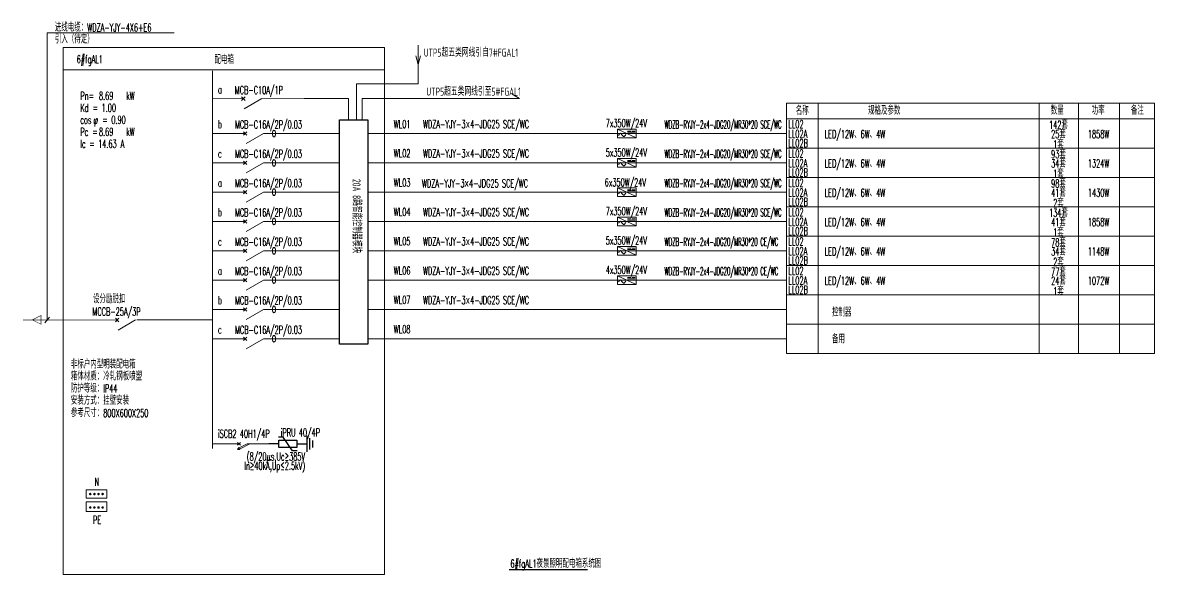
# Model space of a CAD drawing. Header units: millimetres. Extents: x -158656 to -149924, y -51573 to -51018.
# Drawn here: x -152683.2 to -152188.1, y -51258.9 to -51017.6 of the extents above; entities that cross this region are included whole.
import ezdxf
from ezdxf.enums import TextEntityAlignment as Align

# ---------------------------------------------------------------- set-up
doc = ezdxf.new("R2010")
doc.units = ezdxf.units.MM
doc.header["$MEASUREMENT"] = 0
doc.layers.get('0').update_dxf_attribs({"lineweight": 15})
doc.layers.add('0-配电系统图', color=7, linetype='Continuous', lineweight=18)
doc.layers.add('FG-说明', color=7, linetype='Continuous', lineweight=9)
for name, color, linetype in [('FG-灯具', 3, 'Continuous'), ('FG-照明文字说明', 7, 'Continuous'), ('电气', 3, 'Continuous')]:
    doc.layers.add(name, color=color, linetype=linetype)
doc.styles.add('_TEL_DIM', font='SIMPLEX', dxfattribs={"width": 0.8, "height": 3.5, "bigfont": 'HZTXT'})
doc.styles.add('XD2008', font='xd-hzs.shx', dxfattribs={"width": 0.7, "bigfont": 'xd-hztxt.shx'})

# ---------------------------------------------------------------- blocks, each defined once
blk = doc.blocks.new('0208D')
at = {"color": 3, "linetype": 'Continuous', "const_width": 0.3}
blk.add_lwpolyline([(0, -7.5), (0, 0)], dxfattribs=at)
blk.add_lwpolyline([(0, -7.5), (2.5, -2.5), (-2.5, -2.5)], close=True, dxfattribs=at)
blk = doc.blocks.new('过流保护SPD')
at = {"layer": '电气', "color": 3}
for p, q in [((435, 0), (0, 0)), ((625, 298), (424, 298)), ((435, 163), (1235, 163)), ((435, -163), (435, 163)), ((1046, -298), (625, 298)), ((1235, 163), (1235, -163)), ((1235, 0), (1671, 0)), ((1671, 347), (1671, -347)), ((1789, 251), (1789, -242)), ((1911, 152), (1911, -157)), ((1235, -163), (435, -163)), ((1246, -298), (1046, -298))]:
    blk.add_line(p, q, dxfattribs=at)

msp = doc.modelspace()

# ---------------------------------------------------------------- hatches: boundary and pattern name
at = {"layer": 'FG-说明'}
msp.add_hatch(color=256, dxfattribs=at).paths.add_polyline_path([(-152589.19, -51204.24), (-152588.2, -51204.3), (-152588.64, -51203.4)])

# ---------------------------------------------------------------- linework, layer by layer
at = {"color": 4}
msp.add_line((-152540.71, -51060.14), (-152540.71, -51050.85), dxfattribs=at)
for p, q in [((-152349.03, -51052.76), (-152349.03, -51162.28)), ((-152335.25, -51052.76), (-152335.25, -51162.28)), ((-152238.57, -51052.76), (-152238.57, -51162.28)), ((-152221.32, -51052.76), (-152221.32, -51162.28)), ((-152203.35, -51052.76), (-152203.35, -51162.28)), ((-152188.13, -51052.76), (-152188.13, -51162.28))]:
    msp.add_line(p, q)
for points in [[(-152529.65, -51044.32), (-152510.15, -51044.32), (-152510.15, -51027.47)], [(-152511.15, -51032.12), (-152510.15, -51035.9)], [(-152509.14, -51032.12), (-152510.15, -51035.9)], [(-152529.65, -51044.32), (-152537.14, -51044.32), (-152537.14, -51060.14)], [(-152529.65, -51050.85), (-152534.67, -51050.85), (-152534.67, -51060.14)], [(-152529.65, -51050.85), (-152465.86, -51050.85), (-152469.12, -51048.91)]]:
    msp.add_lwpolyline(points)
msp.add_lwpolyline([(-152560.12, -51050.85), (-152540.71, -51050.85)], dxfattribs=at)
at = {"layer": '0-配电系统图', "ltscale": 0.2}
for p, q in [((-152672.48, -51147.64), (-152672.47, -51022.06)), ((-152672.47, -51022.06), (-152616.98, -51022.06)), ((-152671.49, -51146.38), (-152673.47, -51148.9)), ((-152642.65, -51148.41), (-152641.11, -51146.86)), ((-152642.65, -51146.86), (-152641.11, -51148.41)), ((-152633.8, -51147.63), (-152641.41, -51152.16))]:
    msp.add_line(p, q, dxfattribs=at)
at = {"layer": '0-配电系统图', "ltscale": 100}
msp.add_line((-152665.5, -51038.3), (-152524.87, -51038.3), dxfattribs=at)
at = {"layer": '0-配电系统图'}
for p, q in [((-152587.49, -51050.08), (-152585.94, -51051.62)), ((-152587.49, -51051.62), (-152585.94, -51050.08)), ((-152578.64, -51050.85), (-152586.3, -51055.27)), ((-152586.63, -51065.34), (-152585.08, -51066.88)), ((-152586.63, -51066.88), (-152585.08, -51065.34)), ((-152586.63, -51065.34), (-152585.08, -51066.88)), ((-152586.63, -51066.88), (-152585.08, -51065.34)), ((-152577.78, -51066.1), (-152585.44, -51070.53)), ((-152586.63, -51078.16), (-152585.08, -51079.7)), ((-152586.63, -51079.7), (-152585.08, -51078.16)), ((-152586.63, -51078.16), (-152585.08, -51079.7)), ((-152586.63, -51079.7), (-152585.08, -51078.16)), ((-152577.78, -51078.93), (-152585.44, -51083.35)), ((-152586.63, -51090.98), (-152585.08, -51092.53)), ((-152586.63, -51092.53), (-152585.08, -51090.98)), ((-152586.63, -51090.98), (-152585.08, -51092.53)), ((-152586.63, -51092.53), (-152585.08, -51090.98)), ((-152577.78, -51091.75), (-152585.44, -51096.17)), ((-152586.63, -51103.81), (-152585.08, -51105.35)), ((-152586.63, -51105.35), (-152585.08, -51103.81)), ((-152586.63, -51103.81), (-152585.08, -51105.35)), ((-152586.63, -51105.35), (-152585.08, -51103.81)), ((-152577.78, -51104.57), (-152585.44, -51109)), ((-152586.63, -51116.63), (-152585.08, -51118.17)), ((-152586.63, -51118.17), (-152585.08, -51116.63)), ((-152586.63, -51116.63), (-152585.08, -51118.17)), ((-152586.63, -51118.17), (-152585.08, -51116.63)), ((-152577.78, -51117.4), (-152585.44, -51121.82)), ((-152586.63, -51129.45), (-152585.08, -51131)), ((-152586.63, -51131), (-152585.08, -51129.45)), ((-152586.63, -51129.45), (-152585.08, -51131)), ((-152586.63, -51131), (-152585.08, -51129.45)), ((-152577.78, -51130.22), (-152585.44, -51134.64)), ((-152586.63, -51142.27), (-152585.08, -51143.82)), ((-152586.63, -51143.82), (-152585.08, -51142.27)), ((-152586.62, -51142.27), (-152585.08, -51143.82)), ((-152586.62, -51143.82), (-152585.08, -51142.27)), ((-152586.62, -51142.27), (-152585.08, -51143.82)), ((-152586.62, -51143.82), (-152585.08, -51142.27)), ((-152577.78, -51143.04), (-152585.44, -51147.46)), ((-152586.63, -51155.1), (-152585.08, -51156.65)), ((-152586.63, -51156.65), (-152585.08, -51155.1)), ((-152586.62, -51155.1), (-152585.07, -51156.65)), ((-152586.62, -51156.65), (-152585.07, -51155.1)), ((-152586.62, -51155.1), (-152585.07, -51156.65)), ((-152586.62, -51156.65), (-152585.07, -51155.1)), ((-152577.78, -51155.87), (-152585.43, -51160.29)), ((-152646.43, -51221.96), (-152655.43, -51221.96)), ((-152655.43, -51221.96), (-152655.43, -51225.56)), ((-152646.43, -51225.56), (-152646.43, -51221.96)), ((-152655.43, -51225.56), (-152646.43, -51225.56)), ((-152646.43, -51227.11), (-152655.43, -51227.11)), ((-152655.43, -51227.11), (-152655.43, -51231.46)), ((-152655.43, -51231.46), (-152646.43, -51231.46)), ((-152646.43, -51231.46), (-152646.43, -51227.11))]:
    msp.add_line(p, q, dxfattribs=at)
at = {"layer": '0-配电系统图', "ltscale": 100}
msp.add_lwpolyline([(-152665.5, -51028.5), (-152524.87, -51028.5), (-152524.87, -51258.89), (-152665.5, -51258.89)], close=True, dxfattribs=at)
at = {"layer": '0-配电系统图', "const_width": 0.36}
for points in [[(-152600.13, -51038.6), (-152600.13, -51203.9)], [(-152600.13, -51050.85), (-152586.71, -51050.85)], [(-152578.64, -51050.85), (-152560.12, -51050.85)], [(-152600.13, -51066.11), (-152585.86, -51066.11)], [(-152600.13, -51078.93), (-152585.86, -51078.93)], [(-152600.13, -51091.75), (-152585.86, -51091.76)], [(-152600.13, -51104.58), (-152585.86, -51104.58)], [(-152600.13, -51117.4), (-152585.86, -51117.4)], [(-152600.13, -51130.22), (-152585.86, -51130.22)], [(-152683.04, -51147.64), (-152641.88, -51147.64)], [(-152633.31, -51147.6), (-152600.15, -51147.6)], [(-152600.13, -51143.04), (-152585.86, -51143.05)], [(-152600.13, -51143.05), (-152585.85, -51143.05)], [(-152600.13, -51155.87), (-152585.85, -51155.87)], [(-152600.13, -51155.87), (-152585.85, -51155.87)]]:
    msp.add_lwpolyline(points, dxfattribs=at)
at = {"layer": '0-配电系统图', "const_width": 0.54}
for points in [[(-152653.63, -51224.03, 1), (-152653.63, -51223.49, 1)], [(-152651.83, -51224.03, 1), (-152651.83, -51223.49, 1)], [(-152650.03, -51224.03, 1), (-152650.03, -51223.49, 1)], [(-152648.23, -51224.03, 1), (-152648.23, -51223.49, 1)], [(-152653.63, -51229.93, 1), (-152653.63, -51229.39, 1)], [(-152651.83, -51229.93, 1), (-152651.83, -51229.39, 1)], [(-152650.03, -51229.93, 1), (-152650.03, -51229.39, 1)], [(-152648.23, -51229.93, 1), (-152648.23, -51229.39, 1)]]:
    msp.add_lwpolyline(points, format="xyb", close=True, dxfattribs=at)
at = {"layer": '0-配电系统图', "color": 7, "const_width": 0.515}
msp.add_lwpolyline([(-152470.5, -51256.81), (-152435.97, -51256.81)], dxfattribs=at)
at = {"layer": '0-配电系统图', "extrusion": (0, 0, -1)}
for centre in [(-152573.27, -51066.1), (-152573.27, -51078.93), (-152573.27, -51091.75), (-152573.27, -51104.57), (-152573.27, -51117.4), (-152573.27, -51130.22), (-152573.26, -51143.04), (-152573.26, -51155.87)]:
    msp.add_ellipse(centre, major_axis=(0, 1.51), ratio=0.444792, dxfattribs=at)
at = {"layer": 'FG-灯具'}
msp.add_lwpolyline([(-152544.62, -51060.14), (-152532.24, -51060.14), (-152532.24, -51158.17), (-152544.62, -51158.17)], close=True, dxfattribs=at)
at = {"layer": 'FG-说明', "color": 0}
for p, q in [((-152349.03, -51052.76), (-152188.13, -51052.76)), ((-152349.03, -51059.7), (-152188.13, -51059.7)), ((-152414.88, -51067.98), (-152423.04, -51064.24)), ((-152417.06, -51065.01), (-152418.57, -51065.01)), ((-152415.21, -51065.49), (-152418.57, -51065.49)), ((-152415.21, -51065.01), (-152416.6, -51065.01)), ((-152349.03, -51072.52), (-152188.13, -51072.52)), ((-152414.88, -51080.8), (-152423.04, -51077.06)), ((-152417.06, -51077.83), (-152418.57, -51077.83)), ((-152415.21, -51078.32), (-152418.57, -51078.32)), ((-152415.21, -51077.83), (-152416.6, -51077.83)), ((-152349.03, -51085.34), (-152188.13, -51085.34)), ((-152414.88, -51093.62), (-152423.04, -51089.88)), ((-152417.06, -51090.66), (-152418.57, -51090.66)), ((-152415.21, -51091.14), (-152418.57, -51091.14)), ((-152415.21, -51090.66), (-152416.6, -51090.66)), ((-152349.03, -51098.17), (-152188.13, -51098.17)), ((-152414.88, -51106.45), (-152423.04, -51102.71)), ((-152417.06, -51103.48), (-152418.57, -51103.48)), ((-152415.21, -51103.96), (-152418.57, -51103.96)), ((-152415.21, -51103.48), (-152416.6, -51103.48)), ((-152349.03, -51110.99), (-152188.13, -51110.99)), ((-152414.88, -51119.27), (-152423.04, -51115.53)), ((-152417.06, -51116.3), (-152418.57, -51116.3)), ((-152415.21, -51116.78), (-152418.57, -51116.78)), ((-152415.21, -51116.3), (-152416.6, -51116.3)), ((-152349.03, -51123.81), (-152188.13, -51123.81)), ((-152414.88, -51132.09), (-152423.04, -51128.35)), ((-152417.06, -51129.12), (-152418.57, -51129.12)), ((-152415.21, -51129.61), (-152418.57, -51129.61)), ((-152415.21, -51129.12), (-152416.6, -51129.12)), ((-152349.03, -51136.63), (-152188.13, -51136.63)), ((-152349.03, -51149.46), (-152188.13, -51149.46)), ((-152349.03, -51162.28), (-152188.13, -51162.28))]:
    msp.add_line(p, q, dxfattribs=at)
at = {"layer": 'FG-说明'}
for p, q in [((-152600.13, -51201.83), (-152589.13, -51201.83)), ((-152589.73, -51201.83), (-152588.53, -51201.83)), ((-152587.9, -51201.19), (-152589.17, -51202.46)), ((-152587.9, -51202.46), (-152589.17, -51201.19)), ((-152588.31, -51204.07), (-152583.81, -51201.83)), ((-152583.81, -51201.83), (-152575.56, -51201.83)), ((-152588.64, -51203.4), (-152589.19, -51204.24)), ((-152589.19, -51204.24), (-152588.2, -51204.3)), ((-152588.64, -51203.4), (-152588.2, -51204.3))]:
    msp.add_line(p, q, dxfattribs=at)
at = {"layer": 'FG-说明', "color": 0, "const_width": 0.36}
for points in [[(-152577.78, -51066.1), (-152544.45, -51066.11)], [(-152532.18, -51066.11), (-152349.03, -51066.11)], [(-152577.78, -51078.93), (-152544.45, -51078.93)], [(-152532.18, -51078.93), (-152349.03, -51078.93)], [(-152577.78, -51091.75), (-152544.45, -51091.75)], [(-152532.18, -51091.75), (-152349.03, -51091.75)], [(-152577.78, -51104.57), (-152544.45, -51104.58)], [(-152532.18, -51104.58), (-152349.03, -51104.58)], [(-152577.78, -51117.4), (-152544.45, -51117.4)], [(-152532.18, -51117.4), (-152349.03, -51117.4)], [(-152577.78, -51130.22), (-152544.45, -51130.22)], [(-152532.18, -51130.22), (-152349.03, -51130.22)], [(-152532.17, -51143.05), (-152349.03, -51143.05)], [(-152532.17, -51155.87), (-152349.03, -51155.87)]]:
    msp.add_lwpolyline(points, dxfattribs=at)
at = {"layer": 'FG-说明', "color": 0}
for points in [[(-152414.88, -51067.98), (-152423.04, -51067.98), (-152423.04, -51064.24), (-152414.88, -51064.24)], [(-152414.88, -51080.8), (-152423.04, -51080.8), (-152423.04, -51077.06), (-152414.88, -51077.06)], [(-152414.88, -51093.62), (-152423.04, -51093.62), (-152423.04, -51089.88), (-152414.88, -51089.88)], [(-152414.88, -51106.45), (-152423.04, -51106.45), (-152423.04, -51102.71), (-152414.88, -51102.71)], [(-152414.88, -51119.27), (-152423.04, -51119.27), (-152423.04, -51115.53), (-152414.88, -51115.53)], [(-152414.88, -51132.09), (-152423.04, -51132.09), (-152423.04, -51128.35), (-152414.88, -51128.35)]]:
    msp.add_lwpolyline(points, close=True, dxfattribs=at)
at = {"layer": 'FG-说明', "const_width": 0.36}
for points in [[(-152577.78, -51143.04), (-152544.44, -51143.04)], [(-152577.78, -51155.87), (-152544.44, -51155.87)]]:
    msp.add_lwpolyline(points, dxfattribs=at)
at = {"layer": 'FG-说明'}
msp.add_lwpolyline([(-152583.81, -51201.83), (-152584.93, -51201.83), (-152588.53, -51203.63)], dxfattribs=at)
at = {"layer": 'FG-说明', "color": 0}
for points in [[(-152419.34, -51066.58), (-152420.32, -51067.4), (-152421.7, -51065.99), (-152422.52, -51066.9)], [(-152419.34, -51079.4), (-152420.32, -51080.22), (-152421.7, -51078.81), (-152422.52, -51079.72)], [(-152419.34, -51092.22), (-152420.32, -51093.05), (-152421.7, -51091.64), (-152422.52, -51092.55)], [(-152419.34, -51105.04), (-152420.32, -51105.87), (-152421.7, -51104.46), (-152422.52, -51105.37)], [(-152419.34, -51117.87), (-152420.32, -51118.69), (-152421.7, -51117.28), (-152422.52, -51118.19)], [(-152419.34, -51130.69), (-152420.32, -51131.52), (-152421.7, -51130.1), (-152422.52, -51131.01)]]:
    msp.add_spline(points, degree=3, dxfattribs=at)

# ---------------------------------------------------------------- block references
at = {"layer": 'FG-照明文字说明', "color": 0, "xscale": 0.7592253990924291, "yscale": 0.7592253990924291, "zscale": 0.7592253990924291, "rotation": 270}
msp.add_blockref('0208D', (-152673.31, -51147.59), dxfattribs=at)
at = {"layer": 'FG-说明', "xscale": 0.01, "yscale": 0.01, "zscale": 0.01}
msp.add_blockref('过流保护SPD', (-152575.56, -51201.83), dxfattribs=at)

# ---------------------------------------------------------------- texts
at = {"layer": 'FG-照明文字说明', "color": 0, "style": 'XD2008', "width": 0.65}
for s, p in [('UTP5超五类网线引自7#FGAL1', (-152507.72, -51032.47)), ('UTP5超五类网线引至5#FGAL1', (-152506.59, -51049.53))]:
    msp.add_text(s, height=3.5, dxfattribs=at).set_placement(p)
msp.add_text('20A 8路智能控制器模块', height=3.5, rotation=270, dxfattribs=at).set_placement((-152538.87, -51085.96))
at = {"layer": 'FG-说明', "style": '_TEL_DIM'}
for s, width, p in [('进线电缆：WDZA-YJY-4X6+E6', 0.6, (-152669.13, -51021.48, 27.42)), ('引入（待定）', 0.6, (-152669.13, -51026.67, 27.42)), ('6#fgAL1', 0.6, (-152659.57, -51035.38)), ('配电箱', 0.6, (-152599.3, -51035.62)), ('Pn=', 0.6, (-152657.99, -51051.36)), ('8.69', 0.6, (-152649.82, -51051.36)), ('kW', 0.6, (-152637.89, -51051.36)), ('a', 0.6, (-152597.74, -51048.56)), ('MCB-C10A/1P ', 0.6, (-152590.41, -51048.82)), ('Kd', 0.6, (-152657.99, -51056.61)), ('1.00', 0.6, (-152648.69, -51056.61)), ('=', 0.6, (-152652.6, -51056.61)), ('0.90', 0.6, (-152644.4, -51061.86)), ('名称', 0.6, (-152345.03, -51057.92)), ('规格及参数', 0.6, (-152313.4, -51057.82)), ('数量', 0.6, (-152233.47, -51057.82)), ('功率', 0.6, (-152215.58, -51057.82)), ('备注', 0.6, (-152198.43, -51057.82)), ('cos', 0.6, (-152657.99, -51061.86)), ('φ', 0.6, (-152652.23, -51061.86)), ('=', 0.6, (-152648.3, -51061.86)), ('b', 0.6, (-152597.74, -51063.79)), ('MCB-C16A/2P/0.03', 0.6, (-152590.36, -51063.91)), ('WL01', 0.6, (-152520.84, -51063.69)), ('WDZA-YJY-3×4-JDG25 SCE/WC', 0.6, (-152508.1, -51063.79)), ('7x350W/24V', 0.6, (-152428.14, -51063.35)), ('WDZB-RYJY-2x4-JDG20/MR30*20 SCE/WC', 0.4, (-152402.37, -51063.91)), ('Pc', 0.6, (-152657.99, -51067.11)), ('=', 0.6, (-152652.7, -51067.11)), ('8.69', 0.6, (-152649.82, -51067.1)), ('kW', 0.6, (-152637.89, -51067.1)), ('LED/12W、6W、4W', 0.6, (-152332.36, -51068.11, -88.1)), ('Ic', 0.6, (-152657.99, -51072.36)), ('=', 0.6, (-152654.09, -51072.36)), ('14.63', 0.6, (-152650.19, -51072.36)), ('A', 0.6, (-152640.35, -51072.36)), ('MCB-C16A/2P/0.03', 0.6, (-152590.36, -51076.73)), ('WL02', 0.6, (-152520.84, -51076.51)), ('WDZA-YJY-3×4-JDG25 SCE/WC', 0.6, (-152508.1, -51076.61)), ('5x350W/24V', 0.6, (-152428.14, -51076.17)), ('WDZB-RYJY-2x4-JDG20/MR30*20 SCE/WC', 0.4, (-152402.37, -51076.74)), ('c', 0.6, (-152597.74, -51076.62)), ('LED/12W、6W、4W', 0.6, (-152332.36, -51080.93, -88.1)), ('a', 0.6, (-152597.74, -51089.44)), ('MCB-C16A/2P/0.03', 0.6, (-152590.36, -51089.56)), ('WL03', 0.6, (-152520.84, -51089.34)), ('WDZA-YJY-3×4-JDG25 SCE/WC', 0.6, (-152508.55, -51089.64)), ('6x350W/24V', 0.6, (-152428.59, -51089.2)), ('WDZB-RYJY-2x4-JDG20/MR30*20 SCE/WC', 0.4, (-152402.37, -51089.56)), ('LED/12W、6W、4W', 0.6, (-152332.36, -51093.75, -88.1)), ('MCB-C16A/2P/0.03', 0.6, (-152590.36, -51102.38)), ('WDZA-YJY-3×4-JDG25 SCE/WC', 0.6, (-152508.1, -51102.25)), ('7x350W/24V', 0.6, (-152428.14, -51101.82)), ('WDZB-RYJY-2x4-JDG20/MR30*20 SCE/WC', 0.4, (-152402.37, -51102.38)), ('b', 0.6, (-152597.74, -51102.26)), ('WL04', 0.6, (-152520.84, -51102.16)), ('LED/12W、6W、4W', 0.6, (-152332.36, -51106.58, -88.1)), ('c', 0.6, (-152597.74, -51115.09)), ('MCB-C16A/2P/0.03', 0.6, (-152590.36, -51115.2)), ('WL05', 0.6, (-152520.84, -51114.98)), ('WDZA-YJY-3×4-JDG25 SCE/WC', 0.6, (-152508.1, -51115.08)), ('5x350W/24V', 0.6, (-152428.14, -51114.64)), ('WDZB-RYJY-2x4-JDG20/MR30*20 CE/WC', 0.4, (-152402.37, -51115.2)), ('LED/12W、6W、4W', 0.6, (-152332.36, -51119.4, -88.1)), ('a', 0.6, (-152597.74, -51127.91)), ('MCB-C16A/2P/0.03', 0.6, (-152590.36, -51128.03)), ('WL06', 0.6, (-152520.84, -51127.81)), ('WDZA-YJY-3×4-JDG25 SCE/WC', 0.6, (-152508.1, -51127.9)), ('4x350W/24V', 0.6, (-152428.14, -51127.46)), ('WDZB-RYJY-2x4-JDG20/MR30*20 CE/WC', 0.4, (-152402.37, -51128.03)), ('LED/12W、6W、4W', 0.6, (-152332.36, -51132.22, -88.1)), ('设分励脱扣', 0.6, (-152652.45, -51140.27, 11.52)), ('b', 0.6, (-152597.74, -51140.73)), ('MCB-C16A/2P/0.03', 0.6, (-152590.35, -51140.85)), ('WL07', 0.6, (-152520.84, -51140.63)), ('WDZA-YJY-3×4-JDG25 SCE/WC', 0.6, (-152508.09, -51140.72)), ('MCCB-25A/3P', 0.6, (-152652.68, -51145.72)), ('控制器', 0.6, (-152329.16, -51146.07)), ('c', 0.6, (-152597.74, -51153.55)), ('MCB-C16A/2P/0.03', 0.6, (-152590.35, -51153.68)), ('WL08', 0.6, (-152520.84, -51153.46)), ('备用', 0.6, (-152329.16, -51157.77)), ('非标户内型明装配电箱', 0.6, (-152662.14, -51168.83)), ('箱体材质：冷轧钢板喷塑', 0.6, (-152662.14, -51174.06)), ('防护等级：IP44 ', 0.6, (-152662.14, -51179.32)), ('安装方式：挂壁安装', 0.6, (-152662.14, -51184.64)), ('参考尺寸：800X600X250', 0.6, (-152662.14, -51190.08)), ('N', 0.6, (-152651.76, -51220.16)), ('PE', 0.6, (-152652.46, -51236.83)), ('6#fgAL1夜景照明配电箱系统图', 0.6, (-152469.84, -51255.96))]:
    msp.add_text(s, height=3.5, dxfattribs=dict(at, width=width)).set_placement(p)
at = {"layer": 'FG-说明', "style": '_TEL_DIM', "width": 0.6}
for s, p in [('LL02', (-152348.25, -51062.06)), ('LL02A', (-152348.25, -51066.28)), ('LL02B', (-152348.25, -51070.31)), ('LL02', (-152348.25, -51074.88)), ('LL02A', (-152348.25, -51079.11)), ('LL02B', (-152348.25, -51083.13)), ('LL02', (-152348.25, -51087.71)), ('LL02A', (-152348.25, -51091.93)), ('LL02B', (-152348.25, -51095.95)), ('LL02', (-152348.25, -51100.53)), ('LL02A', (-152348.25, -51104.75)), ('LL02B', (-152348.25, -51108.78)), ('LL02', (-152348.25, -51113.35)), ('LL02A', (-152348.25, -51117.57)), ('LL02B', (-152348.25, -51121.6)), ('LL02', (-152348.25, -51126.18)), ('LL02A', (-152348.25, -51130.4)), ('LL02B', (-152348.25, -51134.42))]:
    msp.add_text(s, height=3.5, dxfattribs=at).set_placement(p, align=Align.MIDDLE_LEFT)
for s, p in [('142套', (-152230.07, -51064.05)), ('25套', (-152230.07, -51068.11)), ('1858W', (-152212.53, -51068.11)), ('93套', (-152230.07, -51076.87)), ('1套', (-152230.07, -51072.6)), ('34套', (-152230.07, -51080.93)), ('1324W', (-152212.53, -51080.93)), ('1套', (-152230.07, -51085.42)), ('98套', (-152230.07, -51089.69)), ('41套', (-152230.07, -51093.75)), ('1430W', (-152212.53, -51093.75)), ('2套', (-152230.07, -51098.24)), ('134套', (-152230.07, -51102.52)), ('41套', (-152230.07, -51106.58)), ('1858W', (-152212.53, -51106.58)), ('1套', (-152230.07, -51111.07)), ('78套', (-152230.07, -51115.47)), ('34套', (-152230.07, -51119.4)), ('1148W', (-152212.53, -51119.4)), ('2套', (-152230.07, -51124.02)), ('77套', (-152230.07, -51128.29)), ('24套', (-152230.07, -51132.22)), ('1072W', (-152212.53, -51132.22)), ('1套', (-152230.07, -51136.84)), ('iSCB2 40H1/4P', (-152586.47, -51199.12)), ('iPRU 40/4P', (-152561.69, -51198.62))]:
    msp.add_text(s, height=3.5, dxfattribs=at).set_placement(p, align=Align.CENTER)
for s, p in [('(8/20μs,Uc≥385V', (-152559.62, -51209.12)), ('In≥40kA,Up≤2.5kV)', (-152559.62, -51213.12))]:
    msp.add_text(s, height=3.5, dxfattribs=at).set_placement(p, align=Align.RIGHT)

doc.saveas('drawing.dxf')
